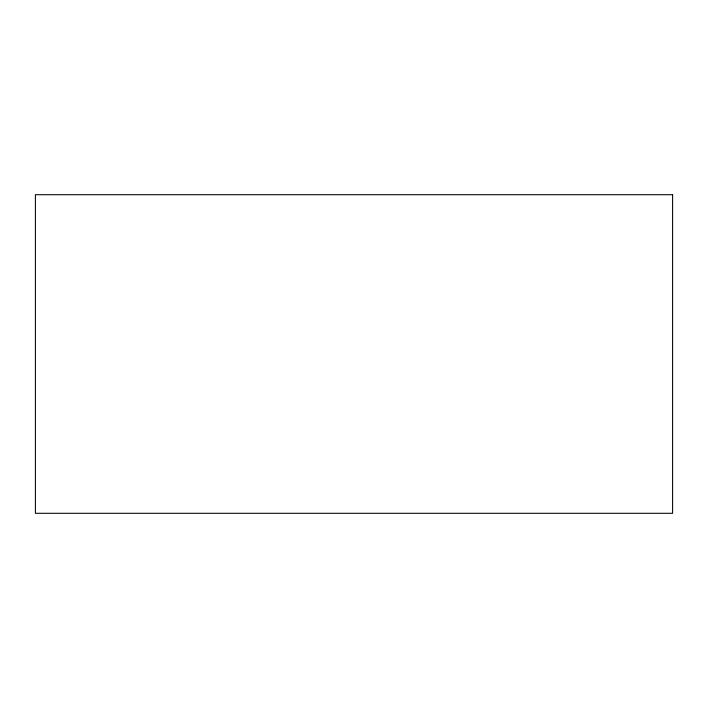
<?xml version="1.0" encoding="UTF-8"?>
<svg xmlns="http://www.w3.org/2000/svg" width="708" height="708" viewBox="0 0 708 708"><rect width="100%" height="100%" fill="white"/><g stroke="black" fill="none" stroke-linecap="round" stroke-linejoin="round"><path stroke-width="1.06" d="M672.6 194.7L35.4 194.7L35.4 513.3L672.6 513.3L672.6 194.7"/></g></svg>
